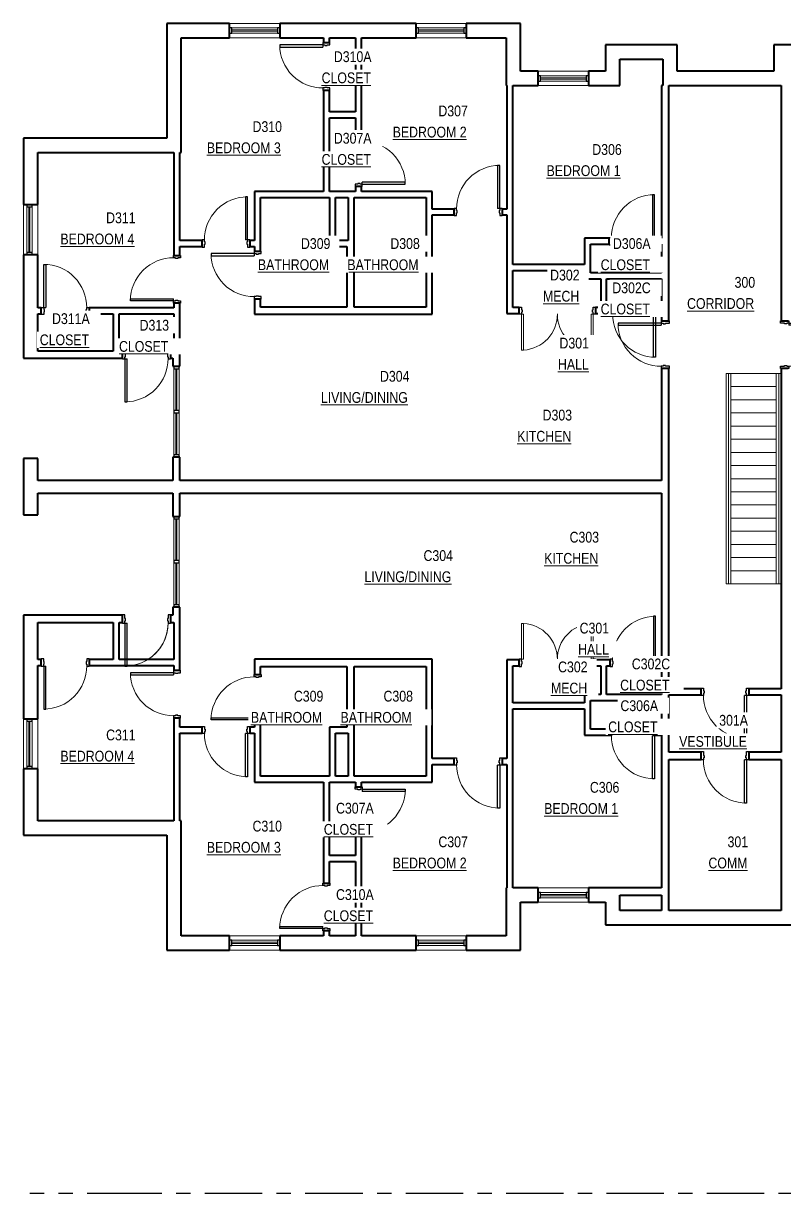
# Model space of a CAD drawing. Header units: inches. Extents: x -88 to 1419, y -1352 to 84.
# Drawn here: x -88 to 548, y -1270 to -291 of the extents above; entities that cross this region are included whole.
import ezdxf

# ---------------------------------------------------------------- set-up
doc = ezdxf.new("R2010")
doc.units = ezdxf.units.IN
doc.header["$MEASUREMENT"] = 0
doc.linetypes.add('Grid Line', pattern=[84, 48, -12, 12, -12])
for name, color, linetype, lineweight in [('A-AREA-IDEN', 2, 'Continuous', 9), ('A-DOOR', 31, 'Continuous', 15), ('A-DOOR-FRAM', 31, 'Continuous', 25), ('A-FLOR-HRAL', 11, 'Continuous', 9), ('A-GLAZ-CURT', 52, 'Continuous', 9), ('A-GLAZ-CWMG', 51, 'Continuous', 9), ('A-WALL', 113, 'Continuous', 15), ('I-WALL', 2, 'Continuous', 15), ('S-GRID', 1, 'Continuous', 9), ('S-STRS', 31, 'Continuous', 9)]:
    doc.layers.add(name, color=color, linetype=linetype, lineweight=lineweight)
doc.styles.add('Arial Narrow_1', font='ARIALN.TTF', dxfattribs={"height": 9})

# ---------------------------------------------------------------- blocks, each defined once
blk = doc.blocks.new('Door-Single_CE_ - HM Door-2_ HM Frame-5153379-LEVEL 3')
at = {"layer": 'A-DOOR'}
for p, q in [((16.25, -39.5), (16.25, -3.5)), ((16.25, -3.5), (18, -3.5)), ((18, -3.5), (18, -39.5)), ((18, -39.5), (16.25, -39.5))]:
    blk.add_line(p, q, dxfattribs=at)
at = {"layer": 'A-DOOR', "lineweight": 25}
for p, q in [((16.25, -39.5), (16.25, -3.5)), ((18, -3.5), (16.25, -3.5)), ((18, -3.5), (18, -39.5)), ((18, -39.5), (16.25, -39.5))]:
    blk.add_line(p, q, dxfattribs=at)
at = {"layer": 'A-DOOR', "lineweight": 9}
blk.add_arc((18, -3.5), 36, 179.5, 270, dxfattribs=at)
blk.add_arc((18, -3.5), 36, 179.5, 270, dxfattribs=at)
blk.add_arc((18, -3.5), 36, 179.5, 270, dxfattribs=at)
blk.add_arc((18, -3.5), 36, 179.5, 270, dxfattribs=at)
at = {"layer": 'A-DOOR-FRAM'}
for p, q in [((-20, 3.5), (-18, 3.5)), ((-20, -3.5), (-20, 3.5)), ((-18, 3.5), (-18, 0.25)), ((-18, 0.25), (-17.5, 0.25)), ((-17.5, 0.25), (-17.5, -1.75)), ((17.5, 0.25), (18, 0.25)), ((17.5, -1.75), (17.5, 0.25)), ((18, 3.5), (20, 3.5)), ((18, 0.25), (18, 3.5)), ((20, 3.5), (20, -3.5)), ((-18, -3.5), (-20, -3.5)), ((-18, -1.75), (-18, -3.5)), ((-17.5, -1.75), (-18, -1.75)), ((18, -1.75), (17.5, -1.75)), ((18, -3.5), (18, -1.75)), ((20, -3.5), (18, -3.5))]:
    blk.add_line(p, q, dxfattribs=at)
blk = doc.blocks.new('Door-Single_CE_ - HM Door-2_ HM Frame-5153374-LEVEL 3')
at = {"layer": 'A-DOOR'}
for p, q in [((16.25, -39), (16.25, -3)), ((16.25, -3), (18, -3)), ((18, -3), (18, -39)), ((18, -39), (16.25, -39))]:
    blk.add_line(p, q, dxfattribs=at)
at = {"layer": 'A-DOOR', "lineweight": 25}
for p, q in [((16.25, -39), (16.25, -3)), ((18, -3), (16.25, -3)), ((18, -3), (18, -39)), ((18, -39), (16.25, -39))]:
    blk.add_line(p, q, dxfattribs=at)
at = {"layer": 'A-DOOR', "lineweight": 9}
blk.add_arc((18, -3), 36, 179.5, 270, dxfattribs=at)
blk.add_arc((18, -3), 36, 179.5, 270, dxfattribs=at)
blk.add_arc((18, -3), 36, 179.5, 270, dxfattribs=at)
blk.add_arc((18, -3), 36, 179.5, 270, dxfattribs=at)
at = {"layer": 'A-DOOR-FRAM'}
for p, q in [((-20, 3), (-18, 3)), ((-20, -3), (-20, 3)), ((-18, 3), (-18, 0.75)), ((-18, 0.75), (-17.5, 0.75)), ((-17.5, 0.75), (-17.5, -1.25)), ((17.5, 0.75), (18, 0.75)), ((17.5, -1.25), (17.5, 0.75)), ((18, 3), (20, 3)), ((18, 0.75), (18, 3)), ((20, 3), (20, -3)), ((-18, -3), (-20, -3)), ((-18, -1.25), (-18, -3)), ((-17.5, -1.25), (-18, -1.25)), ((18, -1.25), (17.5, -1.25)), ((18, -3), (18, -1.25)), ((20, -3), (18, -3))]:
    blk.add_line(p, q, dxfattribs=at)
blk = doc.blocks.new('Door-Single_CE_ - HM Door-2_ HM Frame-5153377-LEVEL 3')
at = {"layer": 'A-DOOR'}
for p, q in [((18, 39.5), (16.25, 39.5)), ((16.25, 39.5), (16.25, 3.5)), ((18, 3.5), (18, 39.5)), ((16.25, 3.5), (18, 3.5))]:
    blk.add_line(p, q, dxfattribs=at)
at = {"layer": 'A-DOOR', "lineweight": 25}
for p, q in [((18, 39.5), (16.25, 39.5)), ((16.25, 39.5), (16.25, 3.5)), ((18, 3.5), (18, 39.5)), ((18, 3.5), (16.25, 3.5))]:
    blk.add_line(p, q, dxfattribs=at)
at = {"layer": 'A-DOOR', "lineweight": 9}
blk.add_arc((18, 3.5), 36, 90, 180.5, dxfattribs=at)
blk.add_arc((18, 3.5), 36, 90, 180.5, dxfattribs=at)
blk.add_arc((18, 3.5), 36, 90, 180.5, dxfattribs=at)
blk.add_arc((18, 3.5), 36, 90, 180.5, dxfattribs=at)
at = {"layer": 'A-DOOR-FRAM'}
for p, q in [((-18, 3.5), (-20, 3.5)), ((-20, 3.5), (-20, -3.5)), ((-18, 1.75), (-18, 3.5)), ((-17.5, 1.75), (-18, 1.75)), ((-17.5, -0.25), (-17.5, 1.75)), ((18, 1.75), (17.5, 1.75)), ((17.5, 1.75), (17.5, -0.25)), ((20, 3.5), (18, 3.5)), ((18, 3.5), (18, 1.75)), ((20, -3.5), (20, 3.5)), ((-20, -3.5), (-18, -3.5)), ((-18, -3.5), (-18, -0.25)), ((-18, -0.25), (-17.5, -0.25)), ((17.5, -0.25), (18, -0.25)), ((18, -0.25), (18, -3.5)), ((18, -3.5), (20, -3.5))]:
    blk.add_line(p, q, dxfattribs=at)
blk = doc.blocks.new('Door-Single_CE_ - HM Door-2_ HM Frame-5153375-LEVEL 3')
at = {"layer": 'A-DOOR'}
for p, q in [((18, 39), (16.25, 39)), ((16.25, 39), (16.25, 3)), ((18, 3), (18, 39)), ((16.25, 3), (18, 3))]:
    blk.add_line(p, q, dxfattribs=at)
at = {"layer": 'A-DOOR', "lineweight": 25}
for p, q in [((18, 39), (16.25, 39)), ((16.25, 39), (16.25, 3)), ((18, 3), (18, 39)), ((18, 3), (16.25, 3))]:
    blk.add_line(p, q, dxfattribs=at)
at = {"layer": 'A-DOOR', "lineweight": 9}
blk.add_arc((18, 3), 36, 90, 180.5, dxfattribs=at)
blk.add_arc((18, 3), 36, 90, 180.5, dxfattribs=at)
blk.add_arc((18, 3), 36, 90, 180.5, dxfattribs=at)
blk.add_arc((18, 3), 36, 90, 180.5, dxfattribs=at)
at = {"layer": 'A-DOOR-FRAM'}
for p, q in [((-18, 3), (-20, 3)), ((-20, 3), (-20, -3)), ((-18, 1.25), (-18, 3)), ((-17.5, 1.25), (-18, 1.25)), ((-17.5, -0.75), (-17.5, 1.25)), ((18, 1.25), (17.5, 1.25)), ((17.5, 1.25), (17.5, -0.75)), ((20, 3), (18, 3)), ((18, 3), (18, 1.25)), ((20, -3), (20, 3)), ((-20, -3), (-18, -3)), ((-18, -3), (-18, -0.75)), ((-18, -0.75), (-17.5, -0.75)), ((17.5, -0.75), (18, -0.75)), ((18, -0.75), (18, -3)), ((18, -3), (20, -3))]:
    blk.add_line(p, q, dxfattribs=at)
blk = doc.blocks.new('Door-Double_CE_ - WD Door-2_ HM Frame-5153381-LEVEL 3')
at = {"layer": 'A-DOOR'}
for p, q in [((-30, -3), (-28.25, -3)), ((-30, -33), (-30, -3)), ((-28.25, -3), (-28.25, -33)), ((28.25, -3), (30, -3)), ((28.25, -33), (28.25, -3)), ((30, -3), (30, -33)), ((-28.25, -33), (-30, -33)), ((30, -33), (28.25, -33))]:
    blk.add_line(p, q, dxfattribs=at)
at = {"layer": 'A-DOOR', "lineweight": 9}
for centre, start, end in [((-30, -3), 273.33976, 0.5), ((30, -3), 179.5, 266.64623)]:
    blk.add_arc(centre, 30, start, end, dxfattribs=at)
at = {"layer": 'A-DOOR-FRAM'}
for p, q in [((-32, 3), (-30, 3)), ((-32, -3), (-32, 3)), ((-30, 3), (-30, 0.75)), ((-30, 0.75), (-29.5, 0.75)), ((-29.5, 0.75), (-29.5, -1.25)), ((29.5, 0.75), (30, 0.75)), ((29.5, -1.25), (29.5, 0.75)), ((30, 3), (32, 3)), ((30, 0.75), (30, 3)), ((32, 3), (32, -3)), ((-30, -3), (-32, -3)), ((-30, -1.25), (-30, -3)), ((-29.5, -1.25), (-30, -1.25)), ((30, -1.25), (29.5, -1.25)), ((30, -3), (30, -1.25)), ((32, -3), (30, -3))]:
    blk.add_line(p, q, dxfattribs=at)
blk = doc.blocks.new('System Panel - zGlazed-5156097-LEVEL 3')
at = {"layer": 'A-GLAZ-CURT', "lineweight": 15}
for p, q in [((17.5, 0.5), (-17.5, 0.5)), ((-17.5, 0.5), (-17.5, -0.5)), ((17.5, -0.5), (17.5, 0.5)), ((-17.5, -0.5), (17.5, -0.5))]:
    blk.add_line(p, q, dxfattribs=at)
blk = doc.blocks.new('Rectangular Mullion - 4 1_2_ x 2_ Rectangular_CE_-5153396-LEVEL 3')
at = {"layer": 'A-GLAZ-CWMG'}
for p, q in [((955.3, -740.6), (955.3, -705.6)), ((959.8, -740.6), (959.8, -705.6))]:
    blk.add_line(p, q, dxfattribs=at)
blk = doc.blocks.new('Rectangular Mullion - 4 1_2_ x 2_ Rectangular_CE_-5156098-LEVEL 3')
at = {"layer": 'A-GLAZ-CWMG', "lineweight": 25}
for p, q in [((-2, 2.25), (0, 2.25)), ((-2, -2.25), (-2, 2.25)), ((0, 2.25), (0, -2.25)), ((0, -2.25), (-2, -2.25))]:
    blk.add_line(p, q, dxfattribs=at)
blk = doc.blocks.new('Rectangular Mullion - 4 1_2_ x 2_ Rectangular_CE_-5156099-LEVEL 3')
at = {"layer": 'A-GLAZ-CWMG', "lineweight": 25}
for p, q in [((0, 2.25), (-2, 2.25)), ((-2, 2.25), (-2, -2.25)), ((0, -2.25), (0, 2.25)), ((-2, -2.25), (0, -2.25))]:
    blk.add_line(p, q, dxfattribs=at)
blk = doc.blocks.new('Rectangular Mullion - 4 1_2_ x 2_ Rectangular_CE_-5156096-LEVEL 3')
at = {"layer": 'A-GLAZ-CWMG', "lineweight": 25}
for p, q in [((-1, 2.25), (1, 2.25)), ((-1, -2.25), (-1, 2.25)), ((1, 2.25), (1, -2.25)), ((1, -2.25), (-1, -2.25))]:
    blk.add_line(p, q, dxfattribs=at)
blk = doc.blocks.new('Door-Double_CE_ - WD Door-2_ HM Frame-5153386-LEVEL 3')
at = {"layer": 'A-DOOR'}
for p, q in [((-28.25, 33), (-30, 33)), ((-30, 33), (-30, 3)), ((-28.25, 3), (-28.25, 33)), ((30, 33), (28.25, 33)), ((28.25, 33), (28.25, 3)), ((30, 3), (30, 33)), ((-30, 3), (-28.25, 3)), ((28.25, 3), (30, 3))]:
    blk.add_line(p, q, dxfattribs=at)
at = {"layer": 'A-DOOR', "lineweight": 9}
for centre, start, end in [((-30, 3), 359.5, 86.66024), ((30, 3), 93.35377, 180.5)]:
    blk.add_arc(centre, 30, start, end, dxfattribs=at)
at = {"layer": 'A-DOOR-FRAM'}
for p, q in [((-30, 3), (-32, 3)), ((-32, 3), (-32, -3)), ((-30, 1.25), (-30, 3)), ((-29.5, 1.25), (-30, 1.25)), ((-29.5, -0.75), (-29.5, 1.25)), ((30, 1.25), (29.5, 1.25)), ((29.5, 1.25), (29.5, -0.75)), ((32, 3), (30, 3)), ((30, 3), (30, 1.25)), ((32, -3), (32, 3)), ((-32, -3), (-30, -3)), ((-30, -3), (-30, -0.75)), ((-30, -0.75), (-29.5, -0.75)), ((29.5, -0.75), (30, -0.75)), ((30, -0.75), (30, -3)), ((30, -3), (32, -3))]:
    blk.add_line(p, q, dxfattribs=at)
blk = doc.blocks.new('System Panel - zGlazed-5156093-LEVEL 3')
at = {"layer": 'A-GLAZ-CURT', "lineweight": 15}
for p, q in [((17.5, 0.5), (-17.5, 0.5)), ((-17.5, 0.5), (-17.5, -0.5)), ((17.5, -0.5), (17.5, 0.5)), ((-17.5, -0.5), (17.5, -0.5))]:
    blk.add_line(p, q, dxfattribs=at)
blk = doc.blocks.new('Rectangular Mullion - 4 1_2_ x 2_ Rectangular_CE_-5153390-LEVEL 3')
at = {"layer": 'A-GLAZ-CWMG'}
for p, q in [((955.3, -617.1), (955.3, -652.1)), ((959.8, -617.1), (959.8, -652.1))]:
    blk.add_line(p, q, dxfattribs=at)
blk = doc.blocks.new('Rectangular Mullion - 4 1_2_ x 2_ Rectangular_CE_-5156094-LEVEL 3')
at = {"layer": 'A-GLAZ-CWMG', "lineweight": 25}
for p, q in [((-2, 2.25), (0, 2.25)), ((-2, -2.25), (-2, 2.25)), ((0, 2.25), (0, -2.25)), ((0, -2.25), (-2, -2.25))]:
    blk.add_line(p, q, dxfattribs=at)
blk = doc.blocks.new('Rectangular Mullion - 4 1_2_ x 2_ Rectangular_CE_-5156095-LEVEL 3')
at = {"layer": 'A-GLAZ-CWMG', "lineweight": 25}
for p, q in [((0, 2.25), (-2, 2.25)), ((-2, 2.25), (-2, -2.25)), ((0, -2.25), (0, 2.25)), ((-2, -2.25), (0, -2.25))]:
    blk.add_line(p, q, dxfattribs=at)
blk = doc.blocks.new('Rectangular Mullion - 4 1_2_ x 2_ Rectangular_CE_-5156092-LEVEL 3')
at = {"layer": 'A-GLAZ-CWMG', "lineweight": 25}
for p, q in [((-1, 2.25), (1, 2.25)), ((-1, -2.25), (-1, 2.25)), ((1, 2.25), (1, -2.25)), ((1, -2.25), (-1, -2.25))]:
    blk.add_line(p, q, dxfattribs=at)
blk = doc.blocks.new('Railing - Railing-5155769-LEVEL 3')
at = {"layer": 'A-FLOR-HRAL'}
for p, q in [((501.5, -584.1), (503.5, -584.1)), ((501.5, -584.1), (501.5, -760.1)), ((503.5, -584.1), (503.5, -760.1)), ((503.5, -760.1), (501.5, -760.1))]:
    blk.add_line(p, q, dxfattribs=at)
blk = doc.blocks.new('Railing - Railing-5155773-LEVEL 3')
at = {"layer": 'A-FLOR-HRAL'}
for p, q in [((541.5, -584.1), (543.5, -584.1)), ((541.5, -584.1), (541.5, -760.1)), ((543.5, -584.1), (543.5, -760.1)), ((543.5, -760.1), (541.5, -760.1))]:
    blk.add_line(p, q, dxfattribs=at)
blk = doc.blocks.new('System Panel - zGlazed-5153417-LEVEL 3')
at = {"layer": 'A-GLAZ-CURT', "lineweight": 15}
for p, q in [((19, 0.5), (-19, 0.5)), ((-19, 0.5), (-19, -0.5)), ((19, -0.5), (19, 0.5)), ((-19, -0.5), (19, -0.5))]:
    blk.add_line(p, q, dxfattribs=at)
blk = doc.blocks.new('Rectangular Mullion - 4 1_2_ x 2_ Rectangular_CE_-5153416-LEVEL 3')
at = {"layer": 'A-GLAZ-CWMG'}
for p, q in [((1078.3, -912.85), (1078.3, -874.85)), ((1082.8, -912.85), (1082.8, -874.85))]:
    blk.add_line(p, q, dxfattribs=at)
blk = doc.blocks.new('Rectangular Mullion - 4 1_2_ x 2_ Rectangular_CE_-5153418-LEVEL 3')
at = {"layer": 'A-GLAZ-CWMG', "lineweight": 25}
for p, q in [((-2, 2.25), (0, 2.25)), ((-2, -2.25), (-2, 2.25)), ((0, 2.25), (0, -2.25)), ((0, -2.25), (-2, -2.25))]:
    blk.add_line(p, q, dxfattribs=at)
blk = doc.blocks.new('Rectangular Mullion - 4 1_2_ x 2_ Rectangular_CE_-5153419-LEVEL 3')
at = {"layer": 'A-GLAZ-CWMG', "lineweight": 25}
for p, q in [((0, 2.25), (-2, 2.25)), ((-2, 2.25), (-2, -2.25)), ((0, -2.25), (0, 2.25)), ((-2, -2.25), (0, -2.25))]:
    blk.add_line(p, q, dxfattribs=at)
blk = doc.blocks.new('System Panel - zGlazed-5153412-LEVEL 3')
at = {"layer": 'A-GLAZ-CURT', "lineweight": 15}
for p, q in [((19, 0.5), (-19, 0.5)), ((-19, 0.5), (-19, -0.5)), ((19, -0.5), (19, 0.5)), ((-19, -0.5), (19, -0.5))]:
    blk.add_line(p, q, dxfattribs=at)
blk = doc.blocks.new('Rectangular Mullion - 4 1_2_ x 2_ Rectangular_CE_-5153411-LEVEL 3')
at = {"layer": 'A-GLAZ-CWMG'}
for p, q in [((1078.3, -444.85), (1078.3, -482.85)), ((1082.8, -444.85), (1082.8, -482.85))]:
    blk.add_line(p, q, dxfattribs=at)
blk = doc.blocks.new('Rectangular Mullion - 4 1_2_ x 2_ Rectangular_CE_-5153413-LEVEL 3')
at = {"layer": 'A-GLAZ-CWMG', "lineweight": 25}
for p, q in [((-2, 2.25), (0, 2.25)), ((-2, -2.25), (-2, 2.25)), ((0, 2.25), (0, -2.25)), ((0, -2.25), (-2, -2.25))]:
    blk.add_line(p, q, dxfattribs=at)
blk = doc.blocks.new('Rectangular Mullion - 4 1_2_ x 2_ Rectangular_CE_-5153414-LEVEL 3')
at = {"layer": 'A-GLAZ-CWMG', "lineweight": 25}
for p, q in [((0, 2.25), (-2, 2.25)), ((-2, 2.25), (-2, -2.25)), ((0, -2.25), (0, 2.25)), ((-2, -2.25), (0, -2.25))]:
    blk.add_line(p, q, dxfattribs=at)
blk = doc.blocks.new('Door-Single_CE_ - HM Door-2_ HM Frame-V1-LEVEL 3')
at = {"layer": 'A-DOOR'}
for p, q in [((18, 39.5), (16.25, 39.5)), ((16.25, 39.5), (16.25, 39)), ((18, 39), (18, 39.5)), ((16.25, 34), (16.25, 3.5)), ((18, 3.5), (18, 34)), ((16.25, 3.5), (18, 3.5))]:
    blk.add_line(p, q, dxfattribs=at)
at = {"layer": 'A-DOOR', "lineweight": 25}
for p, q in [((18, 39.5), (16.25, 39.5)), ((16.25, 39.5), (16.25, 3.5)), ((18, 3.5), (18, 39.5)), ((18, 3.5), (16.25, 3.5))]:
    blk.add_line(p, q, dxfattribs=at)
at = {"layer": 'A-DOOR', "lineweight": 9}
for start, end in [(90, 180.5), (90, 180.5), (90, 99.07289), (90, 99.07289), (121.94804, 180.5), (121.94804, 180.5)]:
    blk.add_arc((18, 3.5), 36, start, end, dxfattribs=at)
at = {"layer": 'A-DOOR-FRAM'}
for p, q in [((-18, 3.5), (-20, 3.5)), ((-20, 3.5), (-20, -3.5)), ((-18, 1.75), (-18, 3.5)), ((-17.5, 1.75), (-18, 1.75)), ((-17.5, -0.25), (-17.5, 1.75)), ((18, 1.75), (17.5, 1.75)), ((17.5, 1.75), (17.5, -0.25)), ((20, 3.5), (18, 3.5)), ((18, 3.5), (18, 1.75)), ((20, -3.5), (20, 3.5)), ((-20, -3.5), (-18, -3.5)), ((-18, -3.5), (-18, -0.25)), ((-18, -0.25), (-17.5, -0.25)), ((17.5, -0.25), (18, -0.25)), ((18, -0.25), (18, -3.5)), ((18, -3.5), (20, -3.5))]:
    blk.add_line(p, q, dxfattribs=at)

msp = doc.modelspace()

# ---------------------------------------------------------------- linework, layer by layer
at = {"layer": 'A-WALL', "lineweight": 40}
for p, q in [((31.55, -291.35), (31.55, -387.35)), ((84.05, -291.35), (31.55, -291.35)), ((84.05, -303.35), (84.05, -291.35)), ((240.05, -291.35), (126.05, -291.35)), ((126.05, -291.35), (126.05, -303.35)), ((240.05, -303.35), (240.05, -291.35)), ((327.55, -291.35), (282.05, -291.35)), ((282.05, -291.35), (282.05, -303.35)), ((327.55, -331.35), (327.55, -291.35)), ((43.55, -399.35), (43.55, -303.35)), ((43.55, -303.35), (84.05, -303.35)), ((126.05, -303.35), (162.55, -303.35)), ((167.55, -303.35), (189.55, -303.35)), ((194.55, -303.35), (240.05, -303.35)), ((282.05, -303.35), (315.55, -303.35)), ((315.55, -303.35), (315.55, -343.35)), ((398.55, -309.35), (398.55, -331.35)), ((458.55, -309.35), (398.55, -309.35)), ((458.55, -331.35), (458.55, -309.35)), ((539.55, -309.35), (539.55, -331.35)), ((598.55, -309.35), (539.55, -309.35)), ((410.55, -343.35), (410.55, -321.35)), ((410.55, -321.35), (446.55, -321.35)), ((446.55, -321.35), (446.55, -343.35)), ((342.3, -331.35), (327.55, -331.35)), ((342.3, -343.35), (342.3, -331.35)), ((398.55, -331.35), (384.3, -331.35)), ((384.3, -331.35), (384.3, -343.35)), ((539.55, -331.35), (458.55, -331.35)), ((315.55, -343.35), (316.05, -343.35)), ((321.05, -343.35), (342.3, -343.35)), ((384.3, -343.35), (410.55, -343.35)), ((445.55, -343.35), (445.55, -471.08)), ((446.55, -343.35), (445.55, -343.35)), ((451.55, -343.35), (545.55, -343.35)), ((451.55, -540.08), (451.55, -343.35)), ((545.55, -343.35), (545.55, -540.08)), ((31.55, -387.35), (-88.45, -387.35)), ((-88.45, -387.35), (-88.45, -442.85)), ((-76.45, -399.35), (37.55, -399.35)), ((-76.45, -442.85), (-76.45, -399.35)), ((42.55, -399.35), (43.55, -399.35)), ((-88.45, -442.85), (-76.45, -442.85)), ((183.3, -472.85), (182.3, -472.85)), ((182.3, -477.85), (182.3, -528.58)), ((188.3, -528.58), (188.3, -472.85)), ((445.55, -476.08), (445.55, -500.08)), ((-76.45, -484.85), (-88.45, -484.85)), ((-88.45, -484.85), (-88.45, -571.35)), ((-76.45, -529.35), (-76.45, -484.85)), ((445.55, -505.08), (445.55, -529.08)), ((-76.45, -565.35), (-76.45, -534.35)), ((105.05, -528.58), (105.05, -534.58)), ((105.05, -534.58), (248.55, -534.58)), ((182.3, -528.58), (110.05, -528.58)), ((248.55, -528.58), (188.3, -528.58)), ((445.55, -534.08), (445.55, -540.08)), ((445.55, -540.08), (451.55, -540.08)), ((545.55, -540.08), (551.55, -540.08)), ((-13.45, -565.35), (-76.45, -565.35)), ((-5.45, -565.35), (-8.45, -565.35)), ((-5.45, -571.35), (-5.45, -565.35)), ((37.55, -565.35), (34.55, -565.35)), ((34.55, -565.35), (34.55, -571.35)), ((42.55, -578.1), (42.55, -565.35)), ((-88.45, -571.35), (-5.45, -571.35)), ((34.55, -571.35), (36.55, -571.35)), ((36.55, -571.35), (36.55, -578.1)), ((36.55, -578.1), (42.55, -578.1)), ((445.55, -580.08), (445.55, -673.6)), ((451.55, -580.08), (445.55, -580.08)), ((451.55, -847.85), (451.55, -580.08)), ((545.55, -580.08), (545.55, -847.85)), ((551.55, -580.08), (545.55, -580.08)), ((-76.45, -655.35), (-88.45, -655.35)), ((-88.45, -655.35), (-88.45, -702.35)), ((-76.45, -673.6), (-76.45, -655.35)), ((36.55, -654.1), (36.55, -673.6)), ((42.55, -654.1), (36.55, -654.1)), ((42.55, -673.6), (42.55, -654.1)), ((36.55, -673.6), (-76.45, -673.6)), ((445.55, -673.6), (42.55, -673.6)), ((-76.45, -702.35), (-76.45, -684.1)), ((-76.45, -684.1), (36.55, -684.1)), ((36.55, -684.1), (36.55, -703.6)), ((42.55, -684.1), (445.55, -684.1)), ((42.55, -703.6), (42.55, -684.1)), ((445.55, -684.1), (445.55, -823.62)), ((-88.45, -702.35), (-76.45, -702.35)), ((36.55, -703.6), (42.55, -703.6)), ((42.55, -779.6), (36.55, -779.6)), ((36.55, -779.6), (36.55, -786.35)), ((42.55, -792.35), (42.55, -779.6)), ((-88.45, -786.35), (-88.45, -872.85)), ((-5.45, -786.35), (-88.45, -786.35)), ((-76.45, -823.35), (-76.45, -792.35)), ((-76.45, -792.35), (-13.45, -792.35)), ((-8.45, -792.35), (-5.45, -792.35)), ((-5.45, -792.35), (-5.45, -786.35)), ((36.55, -786.35), (34.55, -786.35)), ((34.55, -786.35), (34.55, -792.35)), ((34.55, -792.35), (37.55, -792.35)), ((-76.45, -872.85), (-76.45, -828.35)), ((248.55, -823.12), (105.05, -823.12)), ((105.05, -823.12), (105.05, -829.12)), ((110.05, -829.12), (182.3, -829.12)), ((182.3, -829.12), (182.3, -879.85)), ((188.3, -829.12), (248.55, -829.12)), ((188.3, -884.85), (188.3, -829.12)), ((445.55, -828.62), (445.55, -852.62)), ((445.55, -857.62), (445.55, -881.62)), ((451.55, -900.85), (451.55, -852.85)), ((545.55, -852.85), (545.55, -900.85)), ((-88.45, -872.85), (-76.45, -872.85)), ((182.3, -884.85), (183.3, -884.85)), ((445.55, -886.62), (445.55, -1014.35)), ((478.55, -900.85), (451.55, -900.85)), ((451.55, -1033.35), (451.55, -906.85)), ((451.55, -906.85), (478.55, -906.85)), ((478.55, -906.85), (478.55, -900.85)), ((545.55, -900.85), (518.55, -900.85)), ((518.55, -900.85), (518.55, -906.85)), ((518.55, -906.85), (545.55, -906.85)), ((545.55, -906.85), (545.55, -1033.35)), ((-76.45, -914.85), (-88.45, -914.85)), ((-88.45, -914.85), (-88.45, -970.35)), ((-76.45, -958.35), (-76.45, -914.85)), ((37.55, -958.35), (-76.45, -958.35)), ((43.55, -958.35), (42.55, -958.35)), ((43.55, -1054.35), (43.55, -958.35)), ((-88.45, -970.35), (31.55, -970.35)), ((31.55, -970.35), (31.55, -1066.35)), ((316.05, -1014.35), (315.55, -1014.35)), ((315.55, -1014.35), (315.55, -1054.35)), ((342.3, -1014.35), (321.05, -1014.35)), ((342.3, -1026.35), (342.3, -1014.35)), ((384.3, -1014.35), (384.3, -1026.35)), ((445.55, -1014.35), (384.3, -1014.35)), ((327.55, -1026.35), (342.3, -1026.35)), ((327.55, -1066.35), (327.55, -1026.35)), ((384.3, -1026.35), (398.55, -1026.35)), ((398.55, -1026.35), (398.55, -1045.35)), ((410.55, -1033.35), (410.55, -1020.35)), ((410.55, -1020.35), (445.55, -1020.35)), ((445.55, -1020.35), (445.55, -1033.35)), ((445.55, -1033.35), (410.55, -1033.35)), ((545.55, -1033.35), (451.55, -1033.35)), ((398.55, -1045.35), (598.55, -1045.35)), ((84.05, -1054.35), (43.55, -1054.35)), ((84.05, -1066.35), (84.05, -1054.35)), ((162.55, -1054.35), (126.05, -1054.35)), ((126.05, -1054.35), (126.05, -1066.35)), ((189.55, -1054.35), (167.55, -1054.35)), ((240.05, -1054.35), (194.55, -1054.35)), ((240.05, -1066.35), (240.05, -1054.35)), ((315.55, -1054.35), (282.05, -1054.35)), ((282.05, -1054.35), (282.05, -1066.35)), ((31.55, -1066.35), (84.05, -1066.35)), ((126.05, -1066.35), (240.05, -1066.35)), ((282.05, -1066.35), (327.55, -1066.35))]:
    msp.add_line(p, q, dxfattribs=at)
at = {"layer": 'A-WALL'}
for p, q in [((84.05, -291.35), (126.05, -291.35)), ((240.05, -291.35), (282.05, -291.35)), ((126.05, -303.35), (84.05, -303.35)), ((282.05, -303.35), (240.05, -303.35)), ((342.3, -331.35), (384.3, -331.35)), ((384.3, -343.35), (342.3, -343.35)), ((-88.45, -484.85), (-88.45, -442.85)), ((-76.45, -442.85), (-76.45, -484.85)), ((-88.45, -914.85), (-88.45, -872.85)), ((-76.45, -872.85), (-76.45, -914.85)), ((342.3, -1014.35), (384.3, -1014.35)), ((384.3, -1026.35), (342.3, -1026.35)), ((84.05, -1054.35), (126.05, -1054.35)), ((240.05, -1054.35), (282.05, -1054.35)), ((126.05, -1066.35), (84.05, -1066.35)), ((282.05, -1066.35), (240.05, -1066.35))]:
    msp.add_line(p, q, dxfattribs=at)
at = {"layer": 'I-WALL', "lineweight": 40}
for p, q in [((162.55, -303.35), (162.55, -307.35)), ((167.55, -307.35), (167.55, -303.35)), ((189.55, -303.35), (189.55, -365.35)), ((194.55, -387.85), (194.55, -303.35)), ((162.55, -307.35), (167.55, -307.35)), ((167.55, -347.35), (162.55, -347.35)), ((162.55, -347.35), (162.55, -431.85)), ((167.55, -365.35), (167.55, -347.35)), ((316.05, -343.35), (316.05, -446.58)), ((321.05, -493.08), (321.05, -343.35)), ((189.55, -365.35), (167.55, -365.35)), ((167.55, -431.85), (167.55, -370.35)), ((167.55, -370.35), (189.55, -370.35)), ((189.55, -370.35), (189.55, -387.85)), ((189.55, -387.85), (194.55, -387.85)), ((37.55, -399.35), (37.55, -485.35)), ((42.55, -472.85), (42.55, -399.35)), ((194.55, -427.85), (189.55, -427.85)), ((189.55, -427.85), (189.55, -431.85)), ((194.55, -431.85), (194.55, -427.85)), ((105.05, -431.85), (105.05, -472.85)), ((162.55, -431.85), (105.05, -431.85)), ((110.05, -481.85), (110.05, -436.85)), ((110.05, -436.85), (167.8, -436.85)), ((189.55, -431.85), (167.55, -431.85)), ((167.8, -436.85), (167.8, -477.85)), ((172.8, -436.85), (183.3, -436.85)), ((172.8, -472.85), (172.8, -436.85)), ((183.3, -436.85), (183.3, -472.85)), ((188.3, -436.85), (248.55, -436.85)), ((188.3, -472.85), (188.3, -436.85)), ((253.55, -431.85), (194.55, -431.85)), ((248.55, -436.85), (248.55, -528.58)), ((253.55, -446.58), (253.55, -431.85)), ((272.05, -446.58), (253.55, -446.58)), ((272.05, -451.58), (272.05, -446.58)), ((316.05, -446.58), (312.05, -446.58)), ((312.05, -446.58), (312.05, -451.58)), ((253.55, -534.58), (253.55, -451.58)), ((253.55, -451.58), (272.05, -451.58)), ((312.05, -451.58), (316.05, -451.58)), ((316.05, -451.58), (316.05, -534.08)), ((61.05, -472.85), (42.55, -472.85)), ((42.55, -485.35), (42.55, -477.85)), ((42.55, -477.85), (61.05, -477.85)), ((61.05, -477.85), (61.05, -472.85)), ((105.05, -472.85), (101.05, -472.85)), ((101.05, -472.85), (101.05, -477.85)), ((101.05, -477.85), (105.05, -477.85)), ((105.05, -477.85), (105.05, -481.85)), ((167.8, -477.85), (182.3, -477.85)), ((182.3, -472.85), (172.8, -472.85)), ((380.92, -471.08), (380.92, -493.08)), ((401.55, -471.08), (380.92, -471.08)), ((385.92, -500.08), (385.92, -476.08)), ((385.92, -476.08), (401.55, -476.08)), ((401.55, -476.08), (401.55, -471.08)), ((445.55, -471.08), (441.55, -471.08)), ((441.55, -471.08), (441.55, -476.08)), ((441.55, -476.08), (445.55, -476.08)), ((37.55, -485.35), (42.55, -485.35)), ((105.05, -481.85), (110.05, -481.85)), ((380.92, -493.08), (321.05, -493.08)), ((321.05, -529.08), (321.05, -498.08)), ((321.05, -498.08), (380.92, -498.08)), ((380.92, -498.08), (380.92, -505.08)), ((380.92, -505.08), (394.55, -505.08)), ((445.55, -500.08), (385.92, -500.08)), ((394.55, -505.08), (394.55, -529.08)), ((399.55, -529.08), (399.55, -505.08)), ((399.55, -505.08), (445.55, -505.08)), ((37.55, -525.35), (37.55, -529.35)), ((42.55, -525.35), (37.55, -525.35)), ((42.55, -565.35), (42.55, -525.35)), ((105.05, -521.85), (105.05, -528.58)), ((110.05, -521.85), (105.05, -521.85)), ((110.05, -528.58), (110.05, -521.85)), ((-73.45, -529.35), (-76.45, -529.35)), ((-76.45, -534.35), (-73.45, -534.35)), ((-73.45, -534.35), (-73.45, -529.35)), ((37.55, -529.35), (-33.45, -529.35)), ((-33.45, -529.35), (-33.45, -534.35)), ((-33.45, -534.35), (-13.45, -534.35)), ((-13.45, -534.35), (-13.45, -565.35)), ((-8.45, -534.35), (37.55, -534.35)), ((-8.45, -565.35), (-8.45, -534.35)), ((37.55, -534.35), (37.55, -565.35)), ((248.55, -534.58), (253.55, -534.58)), ((316.05, -534.08), (326.3, -534.08)), ((326.3, -529.08), (321.05, -529.08)), ((326.3, -534.08), (326.3, -529.08)), ((394.55, -529.08), (390.3, -529.08)), ((390.3, -529.08), (390.3, -534.08)), ((390.3, -534.08), (402.55, -534.08)), ((402.55, -529.08), (399.55, -529.08)), ((402.55, -534.08), (402.55, -529.08)), ((445.55, -529.08), (442.55, -529.08)), ((442.55, -529.08), (442.55, -534.08)), ((442.55, -534.08), (445.55, -534.08)), ((-13.45, -792.35), (-13.45, -823.35)), ((-8.45, -823.35), (-8.45, -792.35)), ((37.55, -792.35), (37.55, -823.35)), ((42.55, -832.35), (42.55, -792.35)), ((-73.45, -823.35), (-76.45, -823.35)), ((-76.45, -828.35), (-73.45, -828.35)), ((-73.45, -828.35), (-73.45, -823.35)), ((-13.45, -823.35), (-33.45, -823.35)), ((-33.45, -823.35), (-33.45, -828.35)), ((-33.45, -828.35), (37.55, -828.35)), ((37.55, -823.35), (-8.45, -823.35)), ((37.55, -828.35), (37.55, -832.35)), ((105.05, -829.12), (105.05, -835.85)), ((110.05, -835.85), (110.05, -829.12)), ((253.55, -823.12), (248.55, -823.12)), ((248.55, -829.12), (248.55, -920.85)), ((253.55, -906.12), (253.55, -823.12)), ((316.05, -823.62), (316.05, -906.12)), ((326.3, -823.62), (316.05, -823.62)), ((321.05, -859.62), (321.05, -828.62)), ((321.05, -828.62), (326.3, -828.62)), ((326.3, -828.62), (326.3, -823.62)), ((402.55, -823.62), (390.3, -823.62)), ((390.3, -823.62), (390.3, -828.62)), ((390.3, -828.62), (394.55, -828.62)), ((394.55, -828.62), (394.55, -852.62)), ((399.55, -828.62), (402.55, -828.62)), ((399.55, -852.62), (399.55, -828.62)), ((402.55, -828.62), (402.55, -823.62)), ((445.55, -823.62), (442.55, -823.62)), ((442.55, -823.62), (442.55, -828.62)), ((442.55, -828.62), (445.55, -828.62)), ((37.55, -832.35), (42.55, -832.35)), ((105.05, -835.85), (110.05, -835.85)), ((478.55, -847.85), (451.55, -847.85)), ((478.55, -852.85), (478.55, -847.85)), ((545.55, -847.85), (518.55, -847.85)), ((518.55, -847.85), (518.55, -852.85)), ((380.92, -859.62), (321.05, -859.62)), ((394.55, -852.62), (380.92, -852.62)), ((380.92, -852.62), (380.92, -859.62)), ((385.92, -857.62), (445.55, -857.62)), ((385.92, -881.62), (385.92, -857.62)), ((445.55, -852.62), (399.55, -852.62)), ((451.55, -852.85), (478.55, -852.85)), ((518.55, -852.85), (545.55, -852.85)), ((321.05, -1014.35), (321.05, -864.62)), ((321.05, -864.62), (380.92, -864.62)), ((380.92, -864.62), (380.92, -886.62)), ((42.55, -872.35), (37.55, -872.35)), ((37.55, -872.35), (37.55, -958.35)), ((42.55, -879.85), (42.55, -872.35)), ((61.05, -879.85), (42.55, -879.85)), ((61.05, -884.85), (61.05, -879.85)), ((105.05, -879.85), (101.05, -879.85)), ((101.05, -879.85), (101.05, -884.85)), ((110.05, -875.85), (105.05, -875.85)), ((105.05, -875.85), (105.05, -879.85)), ((110.05, -920.85), (110.05, -875.85)), ((182.3, -879.85), (167.8, -879.85)), ((167.8, -879.85), (167.8, -920.85)), ((42.55, -958.35), (42.55, -884.85)), ((42.55, -884.85), (61.05, -884.85)), ((101.05, -884.85), (105.05, -884.85)), ((105.05, -884.85), (105.05, -925.85)), ((172.8, -884.85), (182.3, -884.85)), ((172.8, -920.85), (172.8, -884.85)), ((183.3, -884.85), (183.3, -920.85)), ((188.3, -920.85), (188.3, -884.85)), ((380.92, -886.62), (401.55, -886.62)), ((401.55, -881.62), (385.92, -881.62)), ((401.55, -886.62), (401.55, -881.62)), ((445.55, -881.62), (441.55, -881.62)), ((441.55, -881.62), (441.55, -886.62)), ((441.55, -886.62), (445.55, -886.62)), ((272.05, -906.12), (253.55, -906.12)), ((272.05, -911.12), (272.05, -906.12)), ((316.05, -906.12), (312.05, -906.12)), ((312.05, -906.12), (312.05, -911.12)), ((253.55, -925.85), (253.55, -911.12)), ((253.55, -911.12), (272.05, -911.12)), ((312.05, -911.12), (316.05, -911.12)), ((316.05, -911.12), (316.05, -1014.35)), ((105.05, -925.85), (162.55, -925.85)), ((167.8, -920.85), (110.05, -920.85)), ((162.55, -925.85), (162.55, -1010.35)), ((167.55, -925.85), (189.55, -925.85)), ((167.55, -987.35), (167.55, -925.85)), ((183.3, -920.85), (172.8, -920.85)), ((248.55, -920.85), (188.3, -920.85)), ((189.55, -925.85), (189.55, -929.85)), ((194.55, -925.85), (253.55, -925.85)), ((194.55, -929.85), (194.55, -925.85)), ((189.55, -929.85), (194.55, -929.85)), ((189.55, -969.85), (189.55, -987.35)), ((194.55, -969.85), (189.55, -969.85)), ((194.55, -1054.35), (194.55, -969.85)), ((189.55, -987.35), (167.55, -987.35)), ((167.55, -1010.35), (167.55, -992.35)), ((167.55, -992.35), (189.55, -992.35)), ((189.55, -992.35), (189.55, -1054.35)), ((162.55, -1010.35), (167.55, -1010.35)), ((162.55, -1050.35), (162.55, -1054.35)), ((167.55, -1050.35), (162.55, -1050.35)), ((167.55, -1054.35), (167.55, -1050.35))]:
    msp.add_line(p, q, dxfattribs=at)
at = {"layer": 'S-GRID', "linetype": 'Grid Line', "lineweight": 25}
for p, q in [((13.01, -1270), (-82.99, -1270)), ((1287.44, -1270), (13.01, -1270))]:
    msp.add_line(p, q, dxfattribs=at)
at = {"layer": 'S-STRS'}
for p, q in [((501.5, -584.1), (499.5, -584.1)), ((499.5, -584.1), (499.5, -760.1)), ((541.5, -584.1), (503.5, -584.1)), ((545.5, -584.1), (543.5, -584.1)), ((545.5, -584.1), (545.5, -760.1)), ((541.5, -595.1), (503.5, -595.1)), ((541.5, -606.1), (503.5, -606.1)), ((541.5, -617.1), (503.5, -617.1)), ((541.5, -628.1), (503.5, -628.1)), ((541.5, -639.1), (503.5, -639.1)), ((541.5, -650.1), (503.5, -650.1)), ((541.5, -661.1), (503.5, -661.1)), ((541.5, -672.1), (503.5, -672.1)), ((541.5, -683.1), (503.5, -683.1)), ((541.5, -694.1), (503.5, -694.1)), ((541.5, -705.1), (503.5, -705.1)), ((541.5, -716.1), (503.5, -716.1)), ((541.5, -727.1), (503.5, -727.1)), ((541.5, -738.1), (503.5, -738.1)), ((541.5, -749.1), (503.5, -749.1)), ((499.5, -760.1), (501.5, -760.1)), ((541.5, -760.1), (503.5, -760.1)), ((543.5, -760.1), (545.5, -760.1))]:
    msp.add_line(p, q, dxfattribs=at)

# ---------------------------------------------------------------- block references
at = {"layer": 'A-DOOR', "lineweight": 9}
for name, p, rotation in [('Door-Single_CE_ - HM Door-2_ HM Frame-5153375-LEVEL 3', (165.05, -327.35), 89.99999999999973), ('Door-Single_CE_ - HM Door-2_ HM Frame-5153375-LEVEL 3', (192.05, -407.85), 269.9999999999998), ('Door-Single_CE_ - HM Door-2_ HM Frame-5153374-LEVEL 3', (40.05, -505.35), 269.9999999999997), ('Door-Single_CE_ - HM Door-2_ HM Frame-5153375-LEVEL 3', (107.55, -501.85), 89.99999999999967), ('Door-Single_CE_ - HM Door-2_ HM Frame-5153374-LEVEL 3', (-53.45, -531.85), 180), ('Door-Single_CE_ - HM Door-2_ HM Frame-5153377-LEVEL 3', (448.55, -560.08), 89.99999999999967), ('Door-Single_CE_ - HM Door-2_ HM Frame-5153379-LEVEL 3', (548.55, -560.08), 89.99999999999982), ('Door-Single_CE_ - HM Door-2_ HM Frame-5153377-LEVEL 3', (14.55, -568.35), 180), ('Door-Single_CE_ - HM Door-2_ HM Frame-V1-LEVEL 3', (14.55, -789.35), 180), ('Door-Single_CE_ - HM Door-2_ HM Frame-5153375-LEVEL 3', (-53.45, -825.85), 180), ('Door-Single_CE_ - HM Door-2_ HM Frame-5153375-LEVEL 3', (40.05, -852.35), 89.99999999999991), ('Door-Single_CE_ - HM Door-2_ HM Frame-5153374-LEVEL 3', (107.55, -855.85), 269.9999999999999), ('Door-Single_CE_ - HM Door-2_ HM Frame-5153374-LEVEL 3', (192.05, -949.85), 89.99999999999984), ('Door-Single_CE_ - HM Door-2_ HM Frame-5153374-LEVEL 3', (165.05, -1030.35), 269.9999999999998)]:
    msp.add_blockref(name, p, dxfattribs=dict(at, rotation=rotation))
for name, p in [('Door-Single_CE_ - HM Door-2_ HM Frame-5153375-LEVEL 3', (292.05, -449.08)), ('Door-Single_CE_ - HM Door-2_ HM Frame-5153375-LEVEL 3', (81.05, -475.35)), ('Door-Single_CE_ - HM Door-2_ HM Frame-5153375-LEVEL 3', (421.55, -473.58)), ('Door-Single_CE_ - HM Door-2_ HM Frame-5153374-LEVEL 3', (422.55, -531.58)), ('Door-Single_CE_ - HM Door-2_ HM Frame-5153375-LEVEL 3', (422.55, -826.12)), ('Door-Single_CE_ - HM Door-2_ HM Frame-5153374-LEVEL 3', (498.55, -850.35)), ('Door-Single_CE_ - HM Door-2_ HM Frame-5153374-LEVEL 3', (81.05, -882.35)), ('Door-Single_CE_ - HM Door-2_ HM Frame-5153374-LEVEL 3', (421.55, -884.12)), ('Door-Single_CE_ - HM Door-2_ HM Frame-5153379-LEVEL 3', (498.55, -903.85)), ('Door-Single_CE_ - HM Door-2_ HM Frame-5153374-LEVEL 3', (292.05, -908.62))]:
    msp.add_blockref(name, p, dxfattribs=at)
at = {"layer": 'A-DOOR'}
for name, p in [('Door-Double_CE_ - WD Door-2_ HM Frame-5153381-LEVEL 3', (358.3, -531.58)), ('Door-Double_CE_ - WD Door-2_ HM Frame-5153386-LEVEL 3', (358.3, -826.12))]:
    msp.add_blockref(name, p, dxfattribs=at)
at = {"layer": 'A-FLOR-HRAL'}
for name in ['Railing - Railing-5155769-LEVEL 3', 'Railing - Railing-5155773-LEVEL 3']:
    msp.add_blockref(name, (0, 0), dxfattribs=at)
at = {"layer": 'A-GLAZ-CURT'}
for name, p in [('System Panel - zGlazed-5153417-LEVEL 3', (105.05, -297.35)), ('System Panel - zGlazed-5153417-LEVEL 3', (261.05, -297.35)), ('System Panel - zGlazed-5153417-LEVEL 3', (363.3, -337.35)), ('System Panel - zGlazed-5153412-LEVEL 3', (363.3, -1020.35)), ('System Panel - zGlazed-5153412-LEVEL 3', (105.05, -1060.35)), ('System Panel - zGlazed-5153412-LEVEL 3', (261.05, -1060.35))]:
    msp.add_blockref(name, p, dxfattribs=at)
for name, p, rotation in [('System Panel - zGlazed-5153417-LEVEL 3', (-83.45, -463.85), 89.99999999999982), ('System Panel - zGlazed-5156097-LEVEL 3', (39.55, -597.6), 89.99999999999979), ('System Panel - zGlazed-5156097-LEVEL 3', (39.55, -634.6), 89.99999999999979), ('System Panel - zGlazed-5156093-LEVEL 3', (39.55, -723.1), 269.9999999999998), ('System Panel - zGlazed-5156093-LEVEL 3', (39.55, -760.1), 269.9999999999998), ('System Panel - zGlazed-5153412-LEVEL 3', (-83.45, -893.85), 270.0000000000001)]:
    msp.add_blockref(name, p, dxfattribs=dict(at, rotation=rotation))
at = {"layer": 'A-GLAZ-CWMG'}
for name, p, rotation in [('Rectangular Mullion - 4 1_2_ x 2_ Rectangular_CE_-5153419-LEVEL 3', (84.05, -297.35), 180), ('Rectangular Mullion - 4 1_2_ x 2_ Rectangular_CE_-5153416-LEVEL 3', (-788.8, -1377.9), 90.00000000000047), ('Rectangular Mullion - 4 1_2_ x 2_ Rectangular_CE_-5153419-LEVEL 3', (240.05, -297.35), 180), ('Rectangular Mullion - 4 1_2_ x 2_ Rectangular_CE_-5153416-LEVEL 3', (-632.8, -1377.9), 90.00000000000047), ('Rectangular Mullion - 4 1_2_ x 2_ Rectangular_CE_-5153419-LEVEL 3', (342.3, -337.35), 180), ('Rectangular Mullion - 4 1_2_ x 2_ Rectangular_CE_-5153416-LEVEL 3', (-530.55, -1417.9), 90.00000000000047), ('Rectangular Mullion - 4 1_2_ x 2_ Rectangular_CE_-5153416-LEVEL 3', (997.1, -1357.69), 180), ('Rectangular Mullion - 4 1_2_ x 2_ Rectangular_CE_-5153419-LEVEL 3', (-83.45, -484.85), 269.9999999999998), ('Rectangular Mullion - 4 1_2_ x 2_ Rectangular_CE_-5153396-LEVEL 3', (997.1, -1320.69), 180), ('Rectangular Mullion - 4 1_2_ x 2_ Rectangular_CE_-5153396-LEVEL 3', (997.1, -1357.69), 180), ('Rectangular Mullion - 4 1_2_ x 2_ Rectangular_CE_-5156099-LEVEL 3', (39.55, -654.1), 269.9999999999998), ('Rectangular Mullion - 4 1_2_ x 2_ Rectangular_CE_-5156095-LEVEL 3', (39.55, -703.6), 89.9999999999998), ('Rectangular Mullion - 4 1_2_ x 2_ Rectangular_CE_-5153390-LEVEL 3', (997.1, -1357.69), 180), ('Rectangular Mullion - 4 1_2_ x 2_ Rectangular_CE_-5153390-LEVEL 3', (997.1, -1394.69), 180), ('Rectangular Mullion - 4 1_2_ x 2_ Rectangular_CE_-5153414-LEVEL 3', (-83.45, -872.85), 90.00000000000007), ('Rectangular Mullion - 4 1_2_ x 2_ Rectangular_CE_-5153411-LEVEL 3', (997.1, -1357.69), 180), ('Rectangular Mullion - 4 1_2_ x 2_ Rectangular_CE_-5153414-LEVEL 3', (342.3, -1020.35), 180), ('Rectangular Mullion - 4 1_2_ x 2_ Rectangular_CE_-5153411-LEVEL 3', (827.15, 60.2), 270.0000000000002), ('Rectangular Mullion - 4 1_2_ x 2_ Rectangular_CE_-5153414-LEVEL 3', (84.05, -1060.35), 180), ('Rectangular Mullion - 4 1_2_ x 2_ Rectangular_CE_-5153411-LEVEL 3', (568.9, 20.2), 270.0000000000002), ('Rectangular Mullion - 4 1_2_ x 2_ Rectangular_CE_-5153414-LEVEL 3', (240.05, -1060.35), 180), ('Rectangular Mullion - 4 1_2_ x 2_ Rectangular_CE_-5153411-LEVEL 3', (724.9, 20.2), 270.0000000000002)]:
    msp.add_blockref(name, p, dxfattribs=dict(at, rotation=rotation))
at = {"layer": 'A-GLAZ-CWMG', "extrusion": (0, 0, -1)}
for name, p, rotation in [('Rectangular Mullion - 4 1_2_ x 2_ Rectangular_CE_-5153418-LEVEL 3', (-126.05, -297.35), 180), ('Rectangular Mullion - 4 1_2_ x 2_ Rectangular_CE_-5153418-LEVEL 3', (-282.05, -297.35), 180), ('Rectangular Mullion - 4 1_2_ x 2_ Rectangular_CE_-5153418-LEVEL 3', (-384.3, -337.35), 180), ('Rectangular Mullion - 4 1_2_ x 2_ Rectangular_CE_-5153418-LEVEL 3', (83.45, -442.85), 90.00000000000018), ('Rectangular Mullion - 4 1_2_ x 2_ Rectangular_CE_-5156098-LEVEL 3', (-39.55, -578.1), 90.00000000000021), ('Rectangular Mullion - 4 1_2_ x 2_ Rectangular_CE_-5156096-LEVEL 3', (-39.55, -616.1), 90.00000000000021), ('Rectangular Mullion - 4 1_2_ x 2_ Rectangular_CE_-5156092-LEVEL 3', (-39.55, -741.6), 270.0000000000002), ('Rectangular Mullion - 4 1_2_ x 2_ Rectangular_CE_-5156094-LEVEL 3', (-39.55, -779.6), 270.0000000000002), ('Rectangular Mullion - 4 1_2_ x 2_ Rectangular_CE_-5153413-LEVEL 3', (83.45, -914.85), 269.9999999999999), ('Rectangular Mullion - 4 1_2_ x 2_ Rectangular_CE_-5153413-LEVEL 3', (-384.3, -1020.35), 180), ('Rectangular Mullion - 4 1_2_ x 2_ Rectangular_CE_-5153413-LEVEL 3', (-126.05, -1060.35), 180), ('Rectangular Mullion - 4 1_2_ x 2_ Rectangular_CE_-5153413-LEVEL 3', (-282.05, -1060.35), 180)]:
    msp.add_blockref(name, p, dxfattribs=dict(at, rotation=rotation))

# ---------------------------------------------------------------- texts
at = {"layer": 'A-AREA-IDEN', "char_height": 9, "attachment_point": 1, "style": 'Arial Narrow_1', "bg_fill": 3, "box_fill_scale": 1.25, "bg_fill_color": 9, "bg_fill_true_color": 13158600, "bg_fill_transparency": 0}
for s, insert, width in [('\\LBEDROOM 3', (65.04, -390.88), 76.356), ('\\LBEDROOM 1', (349.29, -409.99), 76.356), ('\\LBEDROOM 4', (-57.46, -467.13), 76.356), ('\\LCORRIDOR', (466.83, -521.11), 69.084), ('\\LHALL', (358.84, -571.92), 31.512), ('\\LLIVING/DINING', (160.43, -599.68), 89.991), ('\\LKITCHEN', (324.72, -632.12), 55.752), ('\\LKITCHEN', (347.29, -734.21), 55.752), ('\\LLIVING/DINING', (196.86, -749.61), 89.991), ('\\LBEDROOM 4', (-57.46, -899.63), 76.356), ('\\LBEDROOM 1', (347.29, -943.44), 76.356), ('\\LBEDROOM 3', (65.04, -975.88), 76.356), ('\\LBEDROOM 2', (220.54, -989.02), 76.356), ('\\LCOMM', (484.73, -989.02), 40.299)]:
    msp.add_mtext(s, dxfattribs=dict(at, insert=insert, width=width))

# ---------------------------------------------------------------- next in the draw order: texts
for s, insert, width in [('\\LCLOSET', (161.07, -332.37), 50.904), ('D310', (103.28, -373.18), 29.997), ('\\LBEDROOM 2', (220.54, -377.74), 76.356), ('D306', (387.53, -392.3), 29.997), ('\\LCLOSET', (161.07, -400.57), 50.904), ('D311', (-19.22, -449.43), 29.997), ('\\LBATHROOM', (182.59, -488.67), 73.629), ('\\LCLOSET', (394.56, -488.67), 50.904), ('300', (506.59, -503.41), 20.907), ('\\LMECH', (346.3, -515), 37.269), ('\\LCLOSET', (394.56, -525.69), 50.904), ('\\LCLOSET', (-74.73, -551.47), 50.904), ('\\LCLOSET', (-8.44, -556.96), 50.904), ('D301', (360.08, -554.22), 29.997), ('D304', (209.91, -581.98), 29.997), ('D303', (345.96, -614.42), 29.997), ('C303', (368.53, -716.52), 29.997), ('C304', (246.33, -731.91), 29.997), ('\\LHALL', (375.7, -810.28), 31.512), ('\\LMECH', (352.95, -842.72), 37.269), ('\\LBATHROOM', (101.9, -867.19), 73.629), ('C311', (-19.22, -881.93), 29.997), ('\\LVESTIBULE', (460.2, -887.36), 69.993), ('C306', (385.53, -925.74), 29.997), ('C310', (103.28, -958.18), 29.997), ('\\LCLOSET', (162.9, -960.87), 50.904), ('C307', (258.78, -971.32), 29.997), ('301', (500.71, -971.32), 20.907), ('\\LCLOSET', (162.9, -1033.11), 50.904)]:
    msp.add_mtext(s, dxfattribs=dict(at, insert=insert, width=width))

# ---------------------------------------------------------------- next in the draw order: texts
for s, insert, width in [('D310A', (171.31, -314.67), 38.481), ('D307', (258.78, -360.05), 29.997), ('D307A', (171.31, -382.87), 38.481), ('D308', (218.58, -470.98), 29.997), ('D306A', (404.81, -470.98), 38.481), ('\\LBATHROOM', (107.78, -488.67), 73.629), ('D302', (352.27, -497.3), 29.997), ('D302C', (404.31, -507.99), 39.087), ('D311A', (-64.49, -533.77), 38.481), ('D313', (8.79, -539.26), 29.997), ('C301', (376.95, -792.58), 29.997), ('C302', (358.92, -825.02), 29.997), ('C309', (137.88, -849.49), 29.997), ('301A', (493.72, -869.66), 29.391), ('\\LCLOSET', (400.84, -875.16), 50.904), ('C307A', (173.14, -943.17), 38.481), ('C310A', (173.14, -1015.41), 38.481)]:
    msp.add_mtext(s, dxfattribs=dict(at, insert=insert, width=width))

# ---------------------------------------------------------------- next in the draw order: texts
for s, insert, width in [('D309', (143.77, -470.98), 29.997), ('C306A', (411.08, -857.46), 38.481), ('\\LBATHROOM', (176.88, -867.19), 73.629)]:
    msp.add_mtext(s, dxfattribs=dict(at, insert=insert, width=width))

# ---------------------------------------------------------------- next in the draw order: texts
for s, insert, width in [('\\LCLOSET', (410.86, -840.24), 50.904), ('C308', (212.86, -849.49), 29.997)]:
    msp.add_mtext(s, dxfattribs=dict(at, insert=insert, width=width))

# ---------------------------------------------------------------- next in the draw order: texts
at = {"layer": 'A-AREA-IDEN', "insert": (420.61, -822.55), "char_height": 9, "width": 39.087, "attachment_point": 1, "style": 'Arial Narrow_1', "bg_fill": 3, "box_fill_scale": 1.25, "bg_fill_color": 9, "bg_fill_true_color": 13158600, "bg_fill_transparency": 0}
msp.add_mtext('C302C', dxfattribs=at)

doc.saveas('drawing.dxf')
